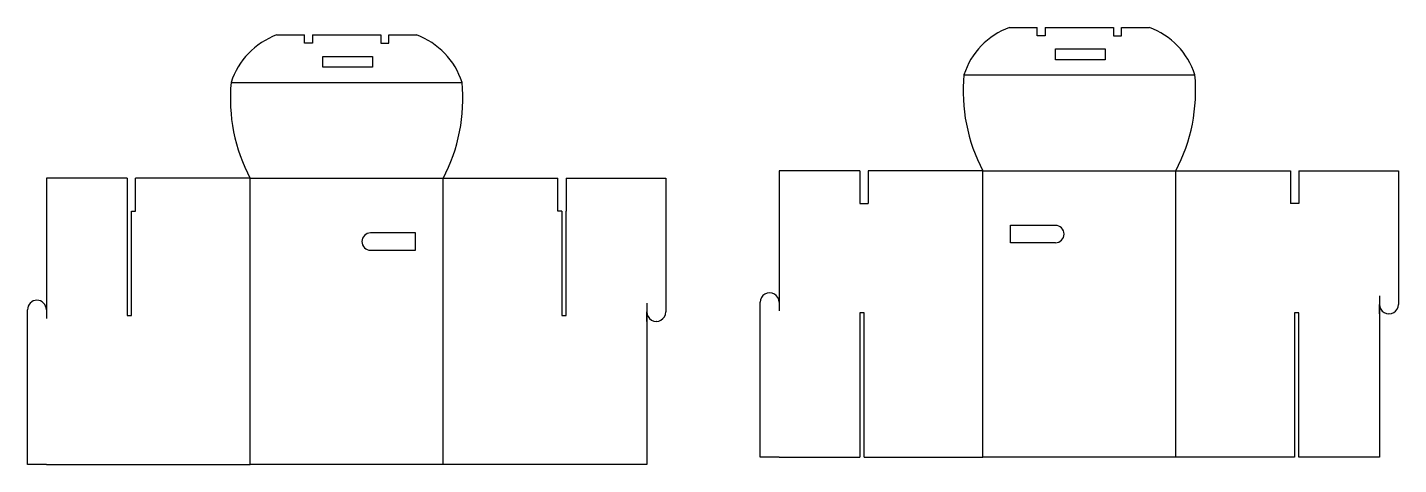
# Model space of a CAD drawing. Header units: inches. Extents: x -1309 to 651, y -522 to 102.
import ezdxf

# ---------------------------------------------------------------- set-up
doc = ezdxf.new("R2010")
doc.units = ezdxf.units.IN
doc.header["$MEASUREMENT"] = 0
doc.layers.add('corte', color=7, linetype='Continuous')
doc.layers.add('dobra', color=10, linetype='Continuous')

msp = doc.modelspace()

# ---------------------------------------------------------------- linework, layer by layer
at = {"layer": 'corte'}
for p, q in [((94.5, 102.4), (134.1, 102.4)), ((134.1, 90.7), (134.1, 102.4)), ((145.6, 102.4), (145.6, 90.7)), ((145.6, 102.4), (243.5, 102.4)), ((243.5, 102.4), (243.5, 90.7)), ((254.9, 90.7), (254.9, 102.4)), ((254.9, 102.4), (294.5, 102.4)), ((-952.6, 91.7), (-913, 91.7)), ((-913, 80), (-913, 91.7)), ((-901.5, 80), (-913, 80)), ((-901.5, 91.7), (-901.5, 80)), ((-901.5, 91.7), (-803.7, 91.7)), ((-803.7, 91.7), (-803.7, 80)), ((-803.7, 80), (-792.2, 80)), ((-792.2, 80), (-792.2, 91.7)), ((-792.2, 91.7), (-752.6, 91.7)), ((145.6, 90.7), (134.1, 90.7)), ((243.5, 90.7), (254.9, 90.7)), ((-886.8, 45.6), (-886.8, 61.2)), ((-886.8, 61.2), (-815.9, 61.2)), ((-815.9, 61.2), (-815.9, 45.6)), ((160.3, 56.3), (160.3, 72)), ((160.3, 72), (231.2, 72)), ((231.2, 72), (231.2, 56.3)), ((-815.9, 45.6), (-886.8, 45.6)), ((231.2, 56.3), (160.3, 56.3)), ((-1281.6, -112.9), (-1281.7, -300.5)), ((-1166.4, -112.9), (-1281.6, -112.9)), ((-1166.4, -112.9), (-1166.4, -159.7)), ((-990.3, -112.9), (-1154.4, -112.9)), ((-1154.4, -159.7), (-1154.4, -112.9)), ((-714.9, -112.9), (-550.8, -112.9)), ((-550.8, -159.7), (-550.8, -112.9)), ((-538.8, -112.9), (-538.8, -159.7)), ((-538.8, -112.9), (-423.6, -112.9)), ((-423.6, -112.9), (-396.4, -112.9)), ((-396.4, -112.9), (-396.6, -303.7)), ((-234.5, -102.2), (-234.6, -289.8)), ((-119.3, -102.2), (-234.5, -102.2)), ((-119.3, -102.2), (-119.3, -148.9)), ((56.8, -102.2), (-107.3, -102.2)), ((-107.3, -102.2), (-107.3, -148.9)), ((332.3, -102.2), (496.3, -102.2)), ((496.3, -102.2), (496.3, -148.9)), ((508.3, -102.2), (508.3, -148.9)), ((508.3, -102.2), (623.5, -102.2)), ((623.5, -102.2), (650.7, -102.2)), ((650.7, -102.2), (650.5, -293)), ((-119.3, -148.9), (-107.3, -148.9)), ((508.3, -148.9), (496.3, -148.9)), ((-1166.4, -159.7), (-1166.4, -308.7)), ((-1160, -159.7), (-1154.4, -159.7)), ((-1160, -308.7), (-1160, -159.7)), ((-545.3, -159.7), (-550.8, -159.7)), ((-545.3, -159.7), (-545.3, -308.7)), ((-538.8, -308.7), (-538.8, -159.7)), ((-754.3, -190.8), (-818.3, -190.8)), ((-754.3, -215.6), (-754.3, -190.8)), ((96.2, -204.9), (96.2, -180)), ((96.2, -180), (160.2, -180)), ((160.2, -204.9), (96.2, -204.9)), ((-818.3, -215.6), (-754.3, -215.6)), ((-423.6, -291.3), (-423.6, -303.6)), ((-261.7, -510.8), (-261.6, -289.9)), ((-234.6, -289.8), (-234.6, -302.1)), ((623.5, -280.6), (623.5, -292.9)), ((623.5, -292.9), (623.5, -510.8)), ((623.5, -306.5), (623.5, -292.9)), ((-1308.8, -521.5), (-1308.7, -300.5)), ((-1281.7, -300.5), (-1281.7, -312.9)), ((-1166.4, -308.7), (-1160, -308.7)), ((-545.3, -308.7), (-538.8, -308.7)), ((-423.6, -303.6), (-423.6, -521.5)), ((-423.6, -317.2), (-423.6, -303.6)), ((-112.8, -304.8), (-119.3, -304.8)), ((-119.3, -304.8), (-119.3, -510.8)), ((-112.8, -510.8), (-112.8, -304.8)), ((508.3, -304.8), (501.9, -304.8)), ((501.9, -304.8), (501.9, -510.8)), ((508.3, -510.8), (508.3, -304.8)), ((637.1, -306.5), (636.9, -306.5)), ((-410, -317.2), (-410.2, -317.2)), ((-1281.6, -521.5), (-1308.8, -521.5)), ((-1281.6, -521.5), (-990.3, -521.5)), ((-714.9, -521.5), (-990.3, -521.5)), ((-423.6, -521.5), (-714.9, -521.5)), ((-234.5, -510.8), (-261.7, -510.8)), ((-234.5, -510.8), (-119.3, -510.8)), ((-112.8, -510.8), (56.8, -510.8)), ((332.3, -510.8), (56.8, -510.8)), ((501.9, -510.8), (332.3, -510.8)), ((623.5, -510.8), (508.3, -510.8))]:
    msp.add_line(p, q, dxfattribs=at)
for centre, radius, start, end in [((131.9, 1.5), 107.7, 110.2937, 161.9346), ((257.2, 1.5), 107.7, 18.0654, 69.7063), ((-915.3, -9.3), 107.7, 110.2937, 161.9346), ((-790, -9.3), 107.7, 18.0654, 69.7063), ((-775.2, 1.1), 243.6, 174.5832, 207.9221), ((-930.1, 1.1), 243.6, 332.0779, 5.4168), ((272, 11.9), 243.6, 174.5832, 207.9221), ((117.1, 11.9), 243.6, 332.0779, 5.4168), ((-818.3, -203.2), 12.4, 90, 270), ((160.2, -192.5), 12.4, 270, 90), ((-1295.2, -300.5), 13.5, 360, 180), ((-248.1, -289.8), 13.5, 360, 180.4249), ((637, -293), 13.5, 179.5541, 360), ((-410.1, -303.7), 13.5, 179.5541, 360)]:
    msp.add_arc(centre, radius, start, end, dxfattribs=at)
at = {"layer": 'dobra'}
for p, q in [((-1017.6, 24.1), (-687.6, 24.1)), ((29.5, 34.9), (359.5, 34.9)), ((-990.3, -112.9), (-714.9, -112.9)), ((-990.3, -521.5), (-990.3, -112.9)), ((-714.9, -521.5), (-714.9, -112.9)), ((56.8, -102.2), (332.3, -102.2)), ((56.8, -510.8), (56.8, -102.2)), ((332.3, -510.8), (332.3, -102.2))]:
    msp.add_line(p, q, dxfattribs=at)

doc.saveas('drawing.dxf')
